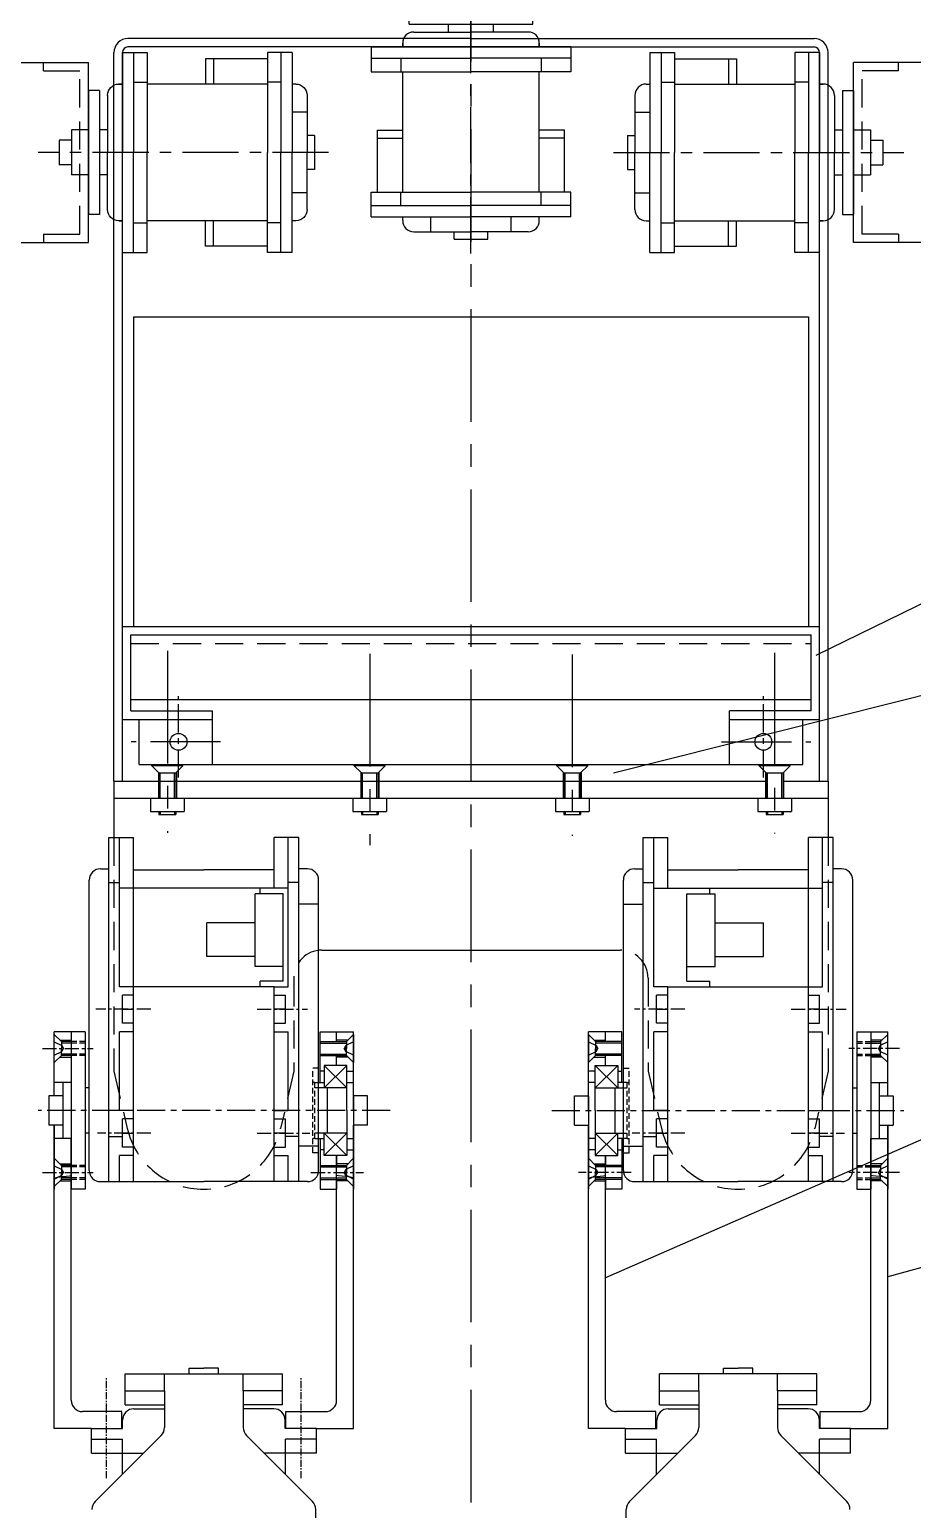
# Model space of a CAD drawing. Extents: x 2854 to 5858, y -1165 to 723.
# Drawn here: x 3373.9 to 3530.9, y -628.8 to -365.8 of the extents above; entities that cross this region are included whole.
import ezdxf

# ---------------------------------------------------------------- set-up
doc = ezdxf.new("R2010")
doc.units = 0
doc.header["$MEASUREMENT"] = 0
doc.linetypes.add('PF_CENTER', pattern=[2, 1.25, -0.25, 0.25, -0.25])
doc.linetypes.add('PF_DASHED', pattern=[0.75, 0.5, -0.25])
doc.layers.get('0').update_dxf_attribs({"linetype": 'CONTINUOUS'})
for name, color, linetype in [('1', 1, 'CONTINUOUS'), ('SMPEN_CENTER', 4, 'PF_CENTER'), ('SMPEN_DASHED', 2, 'PF_DASHED'), ('SMPEN_DIM', 3, 'CONTINUOUS'), ('SMPEN_HATCH', 6, 'CONTINUOUS'), ('SMPEN_THICK', 7, 'CONTINUOUS')]:
    doc.layers.add(name, color=color, linetype=linetype)

# ---------------------------------------------------------------- blocks, each defined once
blk = doc.blocks.new('A$C451608CD')
at = {"ltscale": 10}
blk.add_line((0, 2.5), (0, -2.5), dxfattribs=at)
for p, q in [((0, 2.5), (1.25, 1.25)), ((1.25, 1.25), (1.25, 0)), ((5.9, 1.25), (1.25, 1.25)), ((1.25, -1.25), (1.25, 0)), ((0, -2.5), (1.25, -1.25)), ((5.9, -1.25), (1.25, -1.25))]:
    blk.add_line(p, q)
at = {"color": 2, "linetype": 'PF_DASHED', "ltscale": 8}
for p, q in [((0, 1.19), (1.35, 0.52)), ((1.35, 0.52), (1.65, 0)), ((1.35, -0.52), (1.35, 0.52)), ((1.35, -0.52), (1.65, 0)), ((0, -1.19), (1.35, -0.52))]:
    blk.add_line(p, q, dxfattribs=at)
at = {"ltscale": 2}
for p, q in [((1, 1.5), (3, 1.5)), ((1, -1.5), (3, -1.5))]:
    blk.add_line(p, q, dxfattribs=at)
at = {"layer": 'SMPEN_DIM'}
for p, q in [((5.9, 0.99), (1.25, 0.99)), ((5.9, -0.99), (1.25, -0.99))]:
    blk.add_line(p, q, dxfattribs=at)
blk = doc.blocks.new('RX28C')
for p, q in [((-4, 3), (4, 3)), ((-2.2, 5.2), (2.2, 5.2)), ((-2.2, 3), (-2.2, 5.2)), ((2.2, 3), (2.2, 5.2)), ((-11, 0), (11, 0)), ((-11, -2), (-11, 0)), ((11, -2), (11, 0)), ((-11, -2), (11, -2)), ((-10.15, -3.4), (0, -3.4)), ((10.15, -3.4), (0, -3.4)), ((-17.75, -6.05), (-17.75, -10.45)), ((-17.75, -6.05), (0, -6.05)), ((-12.15, -5.4), (-12.15, -6.05)), ((-12.15, -6.05), (-12.15, -5.4)), ((17.75, -6.05), (0, -6.05)), ((12.15, -6.05), (12.15, -5.4)), ((12.15, -5.4), (12.15, -6.05)), ((17.75, -6.05), (17.75, -10.45)), ((-17.75, -8.05), (0, -8.05)), ((-17.75, -10.45), (0, -10.45)), ((-12.5, -8.05), (-12.5, -10.45)), ((-12.15, -31.85), (-12.15, -10.45)), ((17.75, -8.05), (0, -8.05)), ((17.75, -10.45), (0, -10.45)), ((12.15, -31.85), (12.15, -10.45)), ((12.5, -8.05), (12.5, -10.45)), ((-16.65, -20.85), (-12.15, -20.85)), ((-16.65, -31.85), (-16.65, -20.85)), ((16.65, -20.85), (12.15, -20.85)), ((16.65, -31.85), (16.65, -20.85)), ((-16.65, -22.25), (-12.15, -22.25)), ((16.65, -22.25), (12.15, -22.25)), ((-17.75, -36.25), (-17.75, -31.85)), ((-17.75, -31.85), (0, -31.85)), ((-12.5, -34.25), (-12.5, -31.85)), ((17.75, -31.85), (0, -31.85)), ((12.5, -34.25), (12.5, -31.85)), ((17.75, -36.25), (17.75, -31.85)), ((-17.75, -34.25), (0, -34.25)), ((-17.75, -36.25), (0, -36.25)), ((-12.15, -36.9), (-12.15, -36.25)), ((17.75, -34.25), (0, -34.25)), ((17.75, -36.25), (0, -36.25)), ((12.15, -36.9), (12.15, -36.25)), ((-10.15, -38.9), (0, -38.9)), ((10.15, -38.9), (0, -38.9)), ((-3, -40.2), (3, -40.2))]:
    blk.add_line(p, q)
at = {"ltscale": 4}
for p, q in [((-4, 0), (-4, 3)), ((4, 0), (4, 3)), ((-4, -3.4), (-4, -2)), ((4, -3.4), (4, -2)), ((-7.15, -38.9), (-7.15, -36.25)), ((7.15, -38.9), (7.15, -36.25)), ((-3, -40.2), (-3, -38.9)), ((3, -40.2), (3, -38.9))]:
    blk.add_line(p, q, dxfattribs=at)
for centre, start, end in [((-10.15, -5.4), 90, 180), ((10.15, -5.4), 0, 90), ((-10.15, -36.9), 180, 270), ((10.15, -36.9), 270, 0)]:
    blk.add_arc(centre, 2, start, end)
at = {"layer": 'SMPEN_CENTER', "ltscale": 8}
blk.add_line((0, -42.73), (0, 8.93), dxfattribs=at)

msp = doc.modelspace()

# ---------------------------------------------------------------- linework, layer by layer
at = {"ltscale": 10}
for p, q in [((3452.4, -367.39), (3391.4, -367.39)), ((3452.4, -367.39), (3513.4, -367.39)), ((3388.9, -499.37), (3388.9, -369.89)), ((3390.4, -499.37), (3390.4, -369.89)), ((3452.4, -368.89), (3391.4, -368.89)), ((3452.4, -368.89), (3513.4, -368.89)), ((3514.4, -499.37), (3514.4, -369.89)), ((3515.9, -499.37), (3515.9, -369.89)), ((3341.1, -371.64), (3384.35, -371.64)), ((3376.35, -373.14), (3376.35, -371.64)), ((3376.35, -373.14), (3382.85, -373.14)), ((3384.35, -403.64), (3384.35, -371.64)), ((3520.45, -403.64), (3520.45, -371.64)), ((3563.7, -371.64), (3520.45, -371.64)), ((3528.45, -373.14), (3521.95, -373.14)), ((3528.45, -373.14), (3528.45, -371.64)), ((3376.35, -402.14), (3382.85, -402.14)), ((3376.35, -402.14), (3376.35, -403.64)), ((3528.45, -402.14), (3521.95, -402.14)), ((3528.45, -402.14), (3528.45, -403.64)), ((3341.1, -403.64), (3384.35, -403.64)), ((3563.7, -403.64), (3520.45, -403.64)), ((3392.4, -416.87), (3512.4, -416.87)), ((3392.4, -416.87), (3392.4, -471.87)), ((3512.4, -416.87), (3512.4, -471.87)), ((3390.4, -471.87), (3514.4, -471.87)), ((3391.9, -473.37), (3512.9, -473.37)), ((3391.9, -486.87), (3391.9, -473.37)), ((3512.9, -486.87), (3512.9, -473.37)), ((3391.9, -484.87), (3512.9, -484.87)), ((3390.4, -488.37), (3393.4, -488.37)), ((3391.9, -486.87), (3406.4, -486.87)), ((3393.4, -496.37), (3393.4, -488.37)), ((3393.4, -488.37), (3406.4, -488.37)), ((3512.9, -486.87), (3498.4, -486.87)), ((3498.4, -488.37), (3514.4, -488.37)), ((3511.4, -496.37), (3511.4, -488.37)), ((3393.4, -496.37), (3511.4, -496.37)), ((3395.65, -496.37), (3401.15, -496.37)), ((3431.65, -496.37), (3437.15, -496.37)), ((3467.65, -496.37), (3473.15, -496.37)), ((3503.65, -496.37), (3509.15, -496.37)), ((3388.9, -499.37), (3504.9, -499.37)), ((3388.9, -499.37), (3388.9, -509.37)), ((3396.8, -497.78), (3396.8, -502.37)), ((3396.9, -497.87), (3399.9, -497.87)), ((3397.13, -502.37), (3397.13, -497.87)), ((3399.68, -502.37), (3399.68, -497.87)), ((3400, -497.78), (3400, -502.37)), ((3432.8, -497.78), (3432.8, -502.37)), ((3432.9, -497.87), (3435.9, -497.87)), ((3433.13, -502.37), (3433.13, -497.87)), ((3435.68, -502.37), (3435.68, -497.87)), ((3436, -497.78), (3436, -502.37)), ((3468.8, -497.78), (3468.8, -502.37)), ((3468.9, -497.87), (3471.9, -497.87)), ((3469.13, -502.37), (3469.13, -497.87)), ((3471.68, -502.37), (3471.68, -497.87)), ((3472, -497.78), (3472, -502.37)), ((3504.8, -497.78), (3504.8, -502.37)), ((3504.9, -497.87), (3507.9, -497.87)), ((3505.13, -502.37), (3505.13, -497.87)), ((3507.68, -502.37), (3507.68, -497.87)), ((3507.9, -499.37), (3515.9, -499.37)), ((3508, -497.78), (3508, -502.37)), ((3515.9, -499.37), (3515.9, -509.37)), ((3396.9, -500.87), (3396.9, -502.37)), ((3399.9, -500.87), (3399.9, -502.37)), ((3432.9, -500.87), (3432.9, -502.37)), ((3435.9, -500.87), (3435.9, -502.37)), ((3468.9, -500.87), (3468.9, -502.37)), ((3471.9, -500.87), (3471.9, -502.37)), ((3504.9, -500.87), (3504.9, -502.37)), ((3507.9, -500.87), (3507.9, -502.37)), ((3388.9, -502.37), (3515.9, -502.37)), ((3395.4, -504.77), (3401.4, -504.77)), ((3431.4, -504.77), (3437.4, -504.77)), ((3467.4, -504.77), (3473.4, -504.77)), ((3503.4, -504.77), (3509.4, -504.77)), ((3396.9, -505.27), (3399.9, -505.27)), ((3432.9, -505.27), (3435.9, -505.27)), ((3468.9, -505.27), (3471.9, -505.27)), ((3504.9, -505.27), (3507.9, -505.27)), ((3425.9, -529.37), (3478.9, -529.37)), ((3378.3, -614.37), (3378.3, -560.47)), ((3431.5, -614.37), (3431.5, -560.47)), ((3473.3, -614.37), (3473.3, -560.47)), ((3486.36, -561.44), (3486.36, -561.44)), ((3526.5, -614.37), (3526.5, -560.47)), ((3381.3, -609.37), (3381.3, -562.87)), ((3523.5, -609.37), (3523.5, -562.87)), ((3428.5, -609.37), (3428.5, -565.87)), ((3476.3, -609.37), (3476.3, -565.87)), ((3390.9, -604.67), (3418.9, -604.67)), ((3390.9, -607.67), (3390.9, -604.67)), ((3397.9, -607.67), (3397.9, -604.67)), ((3411.9, -607.67), (3411.9, -604.67)), ((3418.9, -607.67), (3418.9, -604.67)), ((3485.9, -607.67), (3485.9, -604.67)), ((3513.9, -604.67), (3485.9, -604.67)), ((3492.9, -607.67), (3492.9, -604.67)), ((3506.9, -607.67), (3506.9, -604.67)), ((3513.9, -607.67), (3513.9, -604.67)), ((3397.9, -607.67), (3397.9, -614.19)), ((3411.9, -607.67), (3411.9, -614.19)), ((3492.9, -607.67), (3492.9, -614.19)), ((3506.9, -607.67), (3506.9, -614.19)), ((3390.3, -611.37), (3383.3, -611.37)), ((3390.3, -614.37), (3390.3, -611.37)), ((3419.5, -611.37), (3426.5, -611.37)), ((3419.5, -614.37), (3419.5, -611.37)), ((3485.3, -611.37), (3478.3, -611.37)), ((3485.3, -614.37), (3485.3, -611.37)), ((3514.5, -611.37), (3521.5, -611.37)), ((3514.5, -614.37), (3514.5, -611.37)), ((3384.9, -614.37), (3378.3, -614.37)), ((3424.9, -614.37), (3431.5, -614.37)), ((3479.9, -614.37), (3473.3, -614.37)), ((3519.9, -614.37), (3526.5, -614.37)), ((3385.59, -627.34), (3397.31, -615.61)), ((3424.21, -627.34), (3412.49, -615.61)), ((3480.59, -627.34), (3492.31, -615.61)), ((3519.21, -627.34), (3507.49, -615.61)), ((3424.8, -654.87), (3424.8, -628.75)), ((3480, -654.87), (3480, -628.75))]:
    msp.add_line(p, q, dxfattribs=at)
at = {"ltscale": 4}
for p, q in [((3406.4, -496.37), (3406.4, -486.87)), ((3498.4, -496.37), (3498.4, -486.87)), ((3392.4, -537.37), (3390.4, -537.37)), ((3417.4, -537.37), (3419.4, -537.37)), ((3487.4, -537.37), (3485.4, -537.37)), ((3512.4, -537.37), (3514.4, -537.37)), ((3426.3, -550.87), (3425.6, -550.87)), ((3430.3, -549.87), (3426.3, -549.87)), ((3474.5, -549.87), (3478.5, -549.87)), ((3478.5, -550.87), (3479.2, -550.87)), ((3381.3, -552.87), (3378.3, -552.87)), ((3426.8, -553.87), (3425.3, -553.87)), ((3430.3, -553.87), (3425.5, -553.87)), ((3474.5, -553.87), (3479.3, -553.87)), ((3478, -553.87), (3479.5, -553.87)), ((3523.5, -552.87), (3526.5, -552.87)), ((3392.4, -559.37), (3390.4, -559.37)), ((3417.4, -559.37), (3419.4, -559.37)), ((3487.4, -559.37), (3485.4, -559.37)), ((3512.4, -559.37), (3514.4, -559.37)), ((3430.3, -561.87), (3425.3, -561.87)), ((3474.5, -561.87), (3479.5, -561.87)), ((3381.3, -562.87), (3378.3, -562.87)), ((3426.3, -564.87), (3425.6, -564.87)), ((3478.5, -564.87), (3479.2, -564.87)), ((3523.5, -562.87), (3526.5, -562.87)), ((3430.3, -565.87), (3426.3, -565.87)), ((3474.5, -565.87), (3478.5, -565.87)), ((3390.4, -622.52), (3390.4, -616.27)), ((3419.4, -622.52), (3419.4, -616.27)), ((3485.4, -622.52), (3485.4, -616.27)), ((3514.4, -622.52), (3514.4, -616.27))]:
    msp.add_line(p, q, dxfattribs=at)
for p, q in [((3395.65, -496.64), (3395.65, -496.37)), ((3401.15, -496.64), (3395.65, -496.64)), ((3396.9, -497.87), (3395.65, -496.64)), ((3399.9, -497.87), (3401.15, -496.64)), ((3401.15, -496.64), (3401.15, -496.37)), ((3431.65, -496.64), (3431.65, -496.37)), ((3437.15, -496.64), (3431.65, -496.64)), ((3432.9, -497.87), (3431.65, -496.64)), ((3435.9, -497.87), (3437.15, -496.64)), ((3437.15, -496.64), (3437.15, -496.37)), ((3467.65, -496.64), (3467.65, -496.37)), ((3473.15, -496.64), (3467.65, -496.64)), ((3468.9, -497.87), (3467.65, -496.64)), ((3471.9, -497.87), (3473.15, -496.64)), ((3473.15, -496.64), (3473.15, -496.37)), ((3503.65, -496.64), (3503.65, -496.37)), ((3504.9, -497.87), (3503.65, -496.64)), ((3509.15, -496.64), (3503.65, -496.64)), ((3507.9, -497.87), (3509.15, -496.64)), ((3509.15, -496.64), (3509.15, -496.37)), ((3378.3, -555.27), (3378.3, -543.87)), ((3425.6, -549.87), (3425.6, -543.87)), ((3425.6, -549.87), (3425.6, -543.87)), ((3425.6, -543.87), (3428.5, -543.87)), ((3425.6, -543.87), (3428.5, -543.87)), ((3479.2, -543.87), (3476.3, -543.87)), ((3479.2, -543.87), (3476.3, -543.87)), ((3479.2, -549.87), (3479.2, -543.87)), ((3479.2, -549.87), (3479.2, -543.87)), ((3526.5, -555.27), (3526.5, -543.87)), ((3378.3, -544.37), (3379.55, -545.62)), ((3379.55, -545.62), (3379.55, -546.87)), ((3381.3, -545.62), (3379.55, -545.62)), ((3379.55, -548.12), (3379.55, -546.87)), ((3379.55, -548.12), (3379.55, -546.87)), ((3523.5, -545.62), (3525.25, -545.62)), ((3526.5, -544.37), (3525.25, -545.62)), ((3525.25, -545.62), (3525.25, -546.87)), ((3525.25, -548.12), (3525.25, -546.87)), ((3525.25, -548.12), (3525.25, -546.87)), ((3378.3, -549.37), (3379.55, -548.12)), ((3378.3, -549.37), (3379.55, -548.12)), ((3381.3, -548.12), (3379.55, -548.12)), ((3523.5, -548.12), (3525.25, -548.12)), ((3526.5, -549.37), (3525.25, -548.12)), ((3526.5, -549.37), (3525.25, -548.12)), ((3426.3, -549.87), (3426.3, -553.87)), ((3430.3, -553.87), (3426.3, -549.87)), ((3426.3, -553.87), (3430.3, -549.87)), ((3430.3, -550.87), (3431.5, -550.87)), ((3474.5, -550.87), (3473.3, -550.87)), ((3478.5, -553.87), (3474.5, -549.87)), ((3474.5, -553.87), (3478.5, -549.87)), ((3478.5, -549.87), (3478.5, -553.87)), ((3424.6, -552.87), (3426.3, -552.87)), ((3430.3, -552.87), (3431.5, -552.87)), ((3474.5, -552.87), (3473.3, -552.87)), ((3480.2, -552.87), (3478.5, -552.87)), ((3434, -560.47), (3434, -555.27)), ((3470.8, -560.47), (3470.8, -555.27)), ((3378.3, -560.47), (3378.3, -571.87)), ((3426.3, -565.87), (3426.3, -561.87)), ((3426.3, -561.87), (3430.3, -565.87)), ((3430.3, -561.87), (3426.3, -565.87)), ((3431.5, -560.47), (3431.5, -571.87)), ((3473.3, -560.47), (3473.3, -571.87)), ((3474.5, -561.87), (3478.5, -565.87)), ((3478.5, -561.87), (3474.5, -565.87)), ((3478.5, -565.87), (3478.5, -561.87)), ((3526.5, -560.47), (3526.5, -571.87)), ((3424.6, -562.87), (3426.3, -562.87)), ((3430.3, -562.87), (3431.5, -562.87)), ((3430.3, -564.87), (3431.5, -564.87)), ((3474.5, -562.87), (3473.3, -562.87)), ((3474.5, -564.87), (3473.3, -564.87)), ((3480.2, -562.87), (3478.5, -562.87)), ((3378.3, -566.37), (3379.55, -567.62)), ((3378.3, -566.37), (3379.55, -567.62)), ((3379.55, -567.62), (3379.55, -568.87)), ((3381.3, -567.62), (3379.55, -567.62)), ((3379.55, -567.62), (3379.55, -568.87)), ((3425.6, -565.87), (3425.6, -571.87)), ((3479.2, -565.87), (3479.2, -571.87)), ((3523.5, -567.62), (3525.25, -567.62)), ((3526.5, -566.37), (3525.25, -567.62)), ((3526.5, -566.37), (3525.25, -567.62)), ((3525.25, -567.62), (3525.25, -568.87)), ((3525.25, -567.62), (3525.25, -568.87)), ((3378.3, -571.37), (3379.55, -570.12)), ((3379.55, -570.12), (3379.55, -568.87)), ((3381.3, -570.12), (3379.55, -570.12)), ((3523.5, -570.12), (3525.25, -570.12)), ((3525.25, -570.12), (3525.25, -568.87)), ((3526.5, -571.37), (3525.25, -570.12)), ((3425.6, -571.87), (3428.5, -571.87)), ((3479.2, -571.87), (3476.3, -571.87)), ((3392.45, -610.87), (3397.9, -610.87)), ((3417.35, -610.87), (3411.9, -610.87)), ((3487.45, -610.87), (3492.9, -610.87)), ((3512.35, -610.87), (3506.9, -610.87)), ((3384.9, -618.77), (3384.9, -614.37)), ((3384.9, -614.37), (3390.45, -614.37)), ((3390.45, -614.37), (3390.45, -612.87)), ((3419.35, -614.37), (3419.35, -612.87)), ((3424.9, -614.37), (3419.35, -614.37)), ((3424.9, -618.77), (3424.9, -614.37)), ((3479.9, -618.77), (3479.9, -614.37)), ((3479.9, -614.37), (3485.45, -614.37)), ((3485.45, -614.37), (3485.45, -612.87)), ((3514.35, -614.37), (3514.35, -612.87)), ((3519.9, -614.37), (3514.35, -614.37)), ((3519.9, -618.77), (3519.9, -614.37)), ((3384.9, -616.27), (3390.4, -616.27)), ((3424.9, -616.27), (3419.4, -616.27)), ((3479.9, -616.27), (3485.4, -616.27)), ((3519.9, -616.27), (3514.4, -616.27)), ((3384.9, -618.77), (3394.16, -618.77)), ((3424.9, -618.77), (3415.64, -618.77)), ((3479.9, -618.77), (3489.16, -618.77)), ((3519.9, -618.77), (3510.64, -618.77))]:
    msp.add_line(p, q)
at = {"ltscale": 2}
for p, q in [((3396.9, -497.87), (3396.9, -500.87)), ((3399.9, -497.87), (3399.9, -500.87)), ((3432.9, -497.87), (3432.9, -500.87)), ((3435.9, -497.87), (3435.9, -500.87)), ((3468.9, -497.87), (3468.9, -500.87)), ((3471.9, -497.87), (3471.9, -500.87)), ((3504.9, -497.87), (3504.9, -500.87)), ((3507.9, -497.87), (3507.9, -500.87)), ((3392.4, -543.87), (3389.9, -543.87)), ((3392.4, -542.37), (3390.4, -542.37)), ((3417.4, -542.37), (3419.4, -542.37)), ((3417.4, -543.87), (3419.9, -543.87)), ((3487.4, -543.87), (3484.9, -543.87)), ((3487.4, -542.37), (3485.4, -542.37)), ((3512.4, -542.37), (3514.4, -542.37)), ((3512.4, -543.87), (3514.9, -543.87)), ((3379.3, -545.37), (3381.3, -545.37)), ((3525.5, -545.37), (3523.5, -545.37)), ((3379.3, -548.37), (3381.3, -548.37)), ((3525.5, -548.37), (3523.5, -548.37)), ((3425.6, -552.87), (3425.6, -549.87)), ((3430.3, -557.87), (3430.3, -549.87)), ((3474.5, -557.87), (3474.5, -549.87)), ((3479.2, -552.87), (3479.2, -549.87)), ((3431.5, -557.87), (3431.5, -552.87)), ((3473.3, -557.87), (3473.3, -552.87)), ((3430.3, -557.87), (3430.3, -565.87)), ((3431.5, -557.87), (3431.5, -562.87)), ((3473.3, -557.87), (3473.3, -562.87)), ((3474.5, -557.87), (3474.5, -565.87)), ((3392.4, -564.37), (3390.4, -564.37)), ((3417.4, -564.37), (3419.4, -564.37)), ((3425.6, -562.87), (3425.6, -565.87)), ((3479.2, -562.87), (3479.2, -565.87)), ((3487.4, -564.37), (3485.4, -564.37)), ((3512.4, -564.37), (3514.4, -564.37)), ((3379.3, -567.37), (3381.3, -567.37)), ((3392.4, -565.87), (3389.9, -565.87)), ((3417.4, -565.87), (3419.9, -565.87)), ((3487.4, -565.87), (3484.9, -565.87)), ((3512.4, -565.87), (3514.9, -565.87)), ((3525.5, -567.37), (3523.5, -567.37)), ((3379.3, -570.37), (3381.3, -570.37)), ((3525.5, -570.37), (3523.5, -570.37))]:
    msp.add_line(p, q, dxfattribs=at)
at = {"ltscale": 16}
for p, q in [((3395.4, -502.37), (3395.4, -504.77)), ((3401.4, -502.37), (3401.4, -504.77)), ((3431.4, -502.37), (3431.4, -504.77)), ((3437.4, -502.37), (3437.4, -504.77)), ((3467.4, -502.37), (3467.4, -504.77)), ((3473.4, -502.37), (3473.4, -504.77)), ((3503.4, -502.37), (3503.4, -504.77)), ((3509.4, -502.37), (3509.4, -504.77))]:
    msp.add_line(p, q, dxfattribs=at)
at = {"color": 7, "linetype": 'Continuous', "ltscale": 8}
for p, q in [((3396.9, -504.77), (3396.9, -505.27)), ((3399.9, -504.77), (3399.9, -505.27)), ((3432.9, -504.77), (3432.9, -505.27)), ((3435.9, -504.77), (3435.9, -505.27)), ((3468.9, -504.77), (3468.9, -505.27)), ((3471.9, -504.77), (3471.9, -505.27)), ((3504.9, -504.77), (3504.9, -505.27)), ((3507.9, -504.77), (3507.9, -505.27)), ((3431.5, -549.62), (3431.5, -544.12)), ((3473.3, -549.62), (3473.3, -544.12))]:
    msp.add_line(p, q, dxfattribs=at)
at = {"ltscale": 8}
for p, q in [((3397.13, -504.77), (3397.13, -505.27)), ((3399.68, -504.77), (3399.68, -505.27)), ((3433.13, -504.77), (3433.13, -505.27)), ((3435.68, -504.77), (3435.68, -505.27)), ((3469.13, -504.77), (3469.13, -505.27)), ((3471.68, -504.77), (3471.68, -505.27)), ((3505.13, -504.77), (3505.13, -505.27)), ((3507.68, -504.77), (3507.68, -505.27))]:
    msp.add_line(p, q, dxfattribs=at)
at = {"color": 2, "linetype": 'PF_DASHED', "ltscale": 8}
for p, q in [((3378.3, -545.68), (3379.65, -546.35)), ((3379.65, -546.35), (3379.95, -546.87)), ((3379.65, -547.39), (3379.65, -546.35)), ((3379.65, -547.39), (3379.95, -546.87)), ((3525.15, -546.35), (3524.85, -546.87)), ((3525.15, -547.39), (3524.85, -546.87)), ((3526.5, -545.68), (3525.15, -546.35)), ((3525.15, -547.39), (3525.15, -546.35)), ((3378.3, -548.06), (3379.65, -547.39)), ((3526.5, -548.06), (3525.15, -547.39)), ((3378.3, -567.68), (3379.65, -568.35)), ((3526.5, -567.68), (3525.15, -568.35)), ((3378.3, -570.06), (3379.65, -569.39)), ((3379.65, -568.35), (3379.65, -569.39)), ((3379.65, -568.35), (3379.95, -568.87)), ((3379.65, -569.39), (3379.95, -568.87)), ((3525.15, -568.35), (3524.85, -568.87)), ((3525.15, -569.39), (3524.85, -568.87)), ((3525.15, -568.35), (3525.15, -569.39)), ((3526.5, -570.06), (3525.15, -569.39))]:
    msp.add_line(p, q, dxfattribs=at)
at = {"ltscale": 10}
for centre in [(3400.4, -492.37), (3504.4, -492.37)]:
    msp.add_circle(centre, 1.5, dxfattribs=at)
for centre, radius, start, end in [((3391.4, -369.89), 2.5, 90, 180), ((3513.4, -369.89), 2.5, 0, 90), ((3391.4, -369.89), 1, 90, 180), ((3513.4, -369.89), 1, 0, 90), ((3383.3, -609.37), 2, 180, 270), ((3426.5, -609.37), 2, 270, 0), ((3478.3, -609.37), 2, 180, 270), ((3521.5, -609.37), 2, 270, 0), ((3395.9, -614.19), 2, 315, 0), ((3413.9, -614.19), 2, 180, 225), ((3490.9, -614.19), 2, 315, 360), ((3508.9, -614.19), 2, 180, 225), ((3387, -628.75), 2, 135, 180), ((3422.8, -628.75), 2, 0, 45), ((3482, -628.75), 2, 135, 180), ((3517.8, -628.75), 2, 360, 45)]:
    msp.add_arc(centre, radius, start, end, dxfattribs=at)
for centre, start, end in [((3392.45, -612.87), 90, 180), ((3417.35, -612.87), 0, 90), ((3487.45, -612.87), 90, 180), ((3512.35, -612.87), 0, 90)]:
    msp.add_arc(centre, 2, start, end)
at = {"layer": '1'}
for points in [[(3378.3, -569.88), (3378.84, -569.73), (3379.69, -569.58), (3380.39, -569.52), (3380.99, -569.46), (3381.3, -569.4)], [(3431.5, -569.88), (3430.96, -569.73), (3430.11, -569.58), (3429.41, -569.52), (3428.81, -569.46), (3428.5, -569.4)], [(3473.3, -569.88), (3473.84, -569.73), (3474.69, -569.58), (3475.39, -569.52), (3475.99, -569.46), (3476.3, -569.4)], [(3526.5, -569.88), (3525.96, -569.73), (3525.11, -569.58), (3524.41, -569.52), (3523.81, -569.46), (3523.5, -569.4)]]:
    msp.add_lwpolyline(points, dxfattribs=at)
at = {"layer": 'SMPEN_CENTER', "ltscale": 16}
for p, q in [((3452.4, -223.5), (3452.4, -895.81)), ((3398.4, -476.21), (3398.4, -508.55)), ((3434.4, -476.75), (3434.4, -510.7)), ((3470.4, -476.87), (3470.4, -509.07)), ((3506.4, -476.56), (3506.4, -508.68))]:
    msp.add_line(p, q, dxfattribs=at)
at = {"layer": 'SMPEN_CENTER', "ltscale": 4}
for p, q in [((3400.4, -498.7), (3400.4, -484.25)), ((3504.4, -498.7), (3504.4, -484.25)), ((3438.04, -557.87), (3375.4, -557.87)), ((3438.04, -557.87), (3375.4, -557.87)), ((3466.76, -557.87), (3529.4, -557.87)), ((3466.76, -557.87), (3529.4, -557.87))]:
    msp.add_line(p, q, dxfattribs=at)
at = {"layer": 'SMPEN_CENTER', "ltscale": 10}
for p, q in [((3407.88, -492.37), (3391.99, -492.37)), ((3496.92, -492.37), (3512.81, -492.37))]:
    msp.add_line(p, q, dxfattribs=at)
at = {"layer": 'SMPEN_CENTER', "ltscale": 2}
for p, q in [((3395.45, -539.87), (3385.67, -539.87)), ((3414.35, -539.87), (3423.31, -539.87)), ((3490.45, -539.87), (3481.49, -539.87)), ((3509.35, -539.87), (3519.13, -539.87)), ((3376.18, -546.87), (3385.18, -546.87)), ((3528.62, -546.87), (3519.62, -546.87)), ((3395.45, -561.87), (3385.96, -561.87)), ((3414.35, -561.87), (3423.74, -561.87)), ((3490.45, -561.87), (3481.06, -561.87)), ((3509.35, -561.87), (3518.84, -561.87)), ((3376.18, -568.87), (3385.18, -568.87)), ((3423.94, -568.87), (3433.31, -568.87)), ((3423.94, -568.87), (3433.31, -568.87)), ((3480.86, -568.87), (3471.49, -568.87)), ((3480.86, -568.87), (3471.49, -568.87)), ((3528.62, -568.87), (3519.62, -568.87))]:
    msp.add_line(p, q, dxfattribs=at)
at = {"layer": 'SMPEN_CENTER'}
for p, q in [((3387.6, -623.18), (3387.6, -605.44)), ((3422.2, -623.18), (3422.2, -605.44))]:
    msp.add_line(p, q, dxfattribs=at)
at = {"layer": 'SMPEN_DASHED', "ltscale": 10}
for p, q in [((3382.85, -402.14), (3382.85, -373.14)), ((3521.95, -402.14), (3521.95, -373.14)), ((3391.9, -474.87), (3512.9, -474.87)), ((3388.9, -509.37), (3388.9, -550.87)), ((3515.9, -509.37), (3515.9, -550.87)), ((3420.9, -534.37), (3420.9, -550.87)), ((3483.9, -534.37), (3483.9, -550.87)), ((3388.9, -550.87), (3391.26, -561.04)), ((3420.9, -550.87), (3418.54, -561.04)), ((3483.9, -550.87), (3486.26, -561.04)), ((3515.9, -550.87), (3513.54, -561.04))]:
    msp.add_line(p, q, dxfattribs=at)
at = {"layer": 'SMPEN_DASHED', "ltscale": 2}
for p, q in [((3383.8, -545.62), (3381.3, -545.62)), ((3383.8, -545.89), (3381.3, -545.89)), ((3521, -545.62), (3523.5, -545.62)), ((3521, -545.89), (3523.5, -545.89)), ((3383.8, -547.86), (3381.3, -547.86)), ((3383.8, -548.12), (3381.3, -548.12)), ((3521, -547.86), (3523.5, -547.86)), ((3521, -548.12), (3523.5, -548.12)), ((3425.3, -550.37), (3424.3, -550.37)), ((3424.3, -565.37), (3424.3, -550.37)), ((3479.5, -550.37), (3480.5, -550.37)), ((3480.5, -565.37), (3480.5, -550.37)), ((3424.6, -552.87), (3424.3, -552.87)), ((3424.6, -562.87), (3424.6, -552.87)), ((3425.3, -553.87), (3424.6, -553.87)), ((3479.5, -553.87), (3480.2, -553.87)), ((3480.2, -562.87), (3480.2, -552.87)), ((3480.2, -552.87), (3480.5, -552.87)), ((3425.3, -561.87), (3424.6, -561.87)), ((3479.5, -561.87), (3480.2, -561.87)), ((3424.6, -562.87), (3424.3, -562.87)), ((3480.2, -562.87), (3480.5, -562.87)), ((3383.8, -567.62), (3381.3, -567.62)), ((3383.8, -567.62), (3381.3, -567.62)), ((3383.8, -567.89), (3381.3, -567.89)), ((3383.8, -567.89), (3381.3, -567.89)), ((3425.3, -565.37), (3424.3, -565.37)), ((3479.5, -565.37), (3480.5, -565.37)), ((3521, -567.62), (3523.5, -567.62)), ((3521, -567.62), (3523.5, -567.62)), ((3521, -567.89), (3523.5, -567.89)), ((3521, -567.89), (3523.5, -567.89)), ((3383.8, -569.86), (3381.3, -569.86)), ((3383.8, -569.86), (3381.3, -569.86)), ((3383.8, -570.12), (3381.3, -570.12)), ((3383.8, -570.12), (3381.3, -570.12)), ((3521, -569.86), (3523.5, -569.86)), ((3521, -569.86), (3523.5, -569.86)), ((3521, -570.12), (3523.5, -570.12)), ((3521, -570.12), (3523.5, -570.12))]:
    msp.add_line(p, q, dxfattribs=at)
at = {"layer": 'SMPEN_DASHED', "ltscale": 10}
for centre, radius, start, end in [((3425.9, -534.37), 5, 90, 180), ((3478.9, -534.37), 5, 0, 90), ((3404.9, -557.87), 14, 193.0838, 346.9162), ((3499.9, -557.87), 14, 193.0838, 346.9162)]:
    msp.add_arc(centre, radius, start, end, dxfattribs=at)
at = {"layer": 'SMPEN_DIM'}
for p, q in [((3381.3, -545.89), (3379.55, -545.89)), ((3523.5, -545.89), (3525.25, -545.89)), ((3381.3, -547.86), (3379.55, -547.86)), ((3523.5, -547.86), (3525.25, -547.86)), ((3381.3, -567.89), (3379.55, -567.89)), ((3523.5, -567.89), (3525.25, -567.89)), ((3381.3, -569.86), (3379.55, -569.86)), ((3523.5, -569.86), (3525.25, -569.86))]:
    msp.add_line(p, q, dxfattribs=at)
at = {"layer": 'SMPEN_HATCH'}
for p, q in [((3599.48, -435.2), (3513.71, -477.02)), ((3600.67, -466.97), (3477.77, -497.94)), ((3614.85, -527.01), (3476.3, -587.62)), ((3609.89, -564.53), (3526.5, -587.42))]:
    msp.add_line(p, q, dxfattribs=at)
at = {"layer": 'SMPEN_THICK'}
for p, q in [((3388, -570.51), (3388, -509.37)), ((3388, -509.37), (3392.4, -509.37)), ((3389.9, -535.87), (3389.9, -509.37)), ((3392.4, -570.51), (3392.4, -509.37)), ((3421.8, -509.37), (3417.4, -509.37)), ((3417.4, -518.37), (3417.4, -509.37)), ((3419.9, -535.87), (3419.9, -509.37)), ((3421.8, -570.51), (3421.8, -509.37)), ((3483, -570.51), (3483, -509.37)), ((3483, -509.37), (3487.4, -509.37)), ((3484.9, -535.87), (3484.9, -509.37)), ((3487.4, -518.37), (3487.4, -509.37)), ((3516.8, -509.37), (3512.4, -509.37)), ((3512.4, -570.51), (3512.4, -509.37)), ((3514.9, -535.87), (3514.9, -509.37)), ((3516.8, -570.51), (3516.8, -509.37)), ((3386.5, -514.92), (3388, -514.92)), ((3392.4, -515.11), (3404.9, -515.11)), ((3417.4, -515.11), (3404.9, -515.11)), ((3423.3, -514.92), (3421.8, -514.92)), ((3481.5, -514.92), (3483, -514.92)), ((3487.4, -515.11), (3499.9, -515.11)), ((3512.4, -515.11), (3499.9, -515.11)), ((3518.3, -514.92), (3516.8, -514.92)), ((3384.5, -568.51), (3384.5, -516.92)), ((3388, -517.37), (3389.9, -517.37)), ((3421.8, -517.37), (3419.9, -517.37)), ((3425.3, -568.51), (3425.3, -516.92)), ((3479.5, -568.51), (3479.5, -516.92)), ((3483, -517.37), (3484.9, -517.37)), ((3516.8, -517.37), (3514.9, -517.37)), ((3520.3, -568.51), (3520.3, -516.92)), ((3419.9, -518.37), (3389.9, -518.37)), ((3419, -519.37), (3414, -519.37)), ((3414, -532.27), (3414, -519.37)), ((3414.9, -519.37), (3414.9, -518.37)), ((3419, -534.87), (3419, -519.37)), ((3484.9, -518.37), (3514.9, -518.37)), ((3490.8, -534.87), (3490.8, -519.37)), ((3490.8, -519.37), (3495.8, -519.37)), ((3494.9, -519.37), (3494.9, -518.37)), ((3495.8, -532.27), (3495.8, -519.37)), ((3425.3, -521.22), (3421.8, -521.22)), ((3479.5, -521.22), (3483, -521.22)), ((3405.4, -530.51), (3405.4, -524.51)), ((3414, -524.51), (3405.4, -524.51)), ((3495.8, -524.51), (3504.4, -524.51)), ((3504.4, -530.51), (3504.4, -524.51)), ((3414, -530.51), (3405.4, -530.51)), ((3495.8, -530.51), (3504.4, -530.51)), ((3419, -532.27), (3414, -532.27)), ((3490.8, -532.27), (3495.8, -532.27)), ((3392.4, -535.87), (3389.9, -535.87)), ((3417.4, -535.87), (3392.4, -535.87)), ((3392.4, -543.87), (3392.4, -535.87)), ((3419, -534.87), (3414.9, -534.87)), ((3414.9, -535.87), (3414.9, -534.87)), ((3417.4, -570.51), (3417.4, -535.87)), ((3417.4, -535.87), (3419.9, -535.87)), ((3487.4, -535.87), (3484.9, -535.87)), ((3487.4, -535.87), (3512.4, -535.87)), ((3487.4, -570.51), (3487.4, -535.87)), ((3490.8, -534.87), (3494.9, -534.87)), ((3494.9, -535.87), (3494.9, -534.87)), ((3512.4, -543.87), (3512.4, -535.87)), ((3512.4, -535.87), (3514.9, -535.87)), ((3390.4, -542.37), (3390.4, -537.37)), ((3419.4, -542.37), (3419.4, -537.37)), ((3485.4, -542.37), (3485.4, -537.37)), ((3514.4, -542.37), (3514.4, -537.37)), ((3390.4, -539.87), (3392.4, -539.87)), ((3419.4, -539.87), (3417.4, -539.87)), ((3485.4, -539.87), (3487.4, -539.87)), ((3514.4, -539.87), (3512.4, -539.87)), ((3383.8, -543.87), (3378.3, -543.87)), ((3381.3, -543.87), (3381.3, -571.87)), ((3383.8, -543.87), (3381.3, -543.87)), ((3383.8, -543.87), (3383.8, -571.87)), ((3389.9, -557.87), (3389.9, -543.87)), ((3419.9, -557.87), (3419.9, -543.87)), ((3426, -543.87), (3431.5, -543.87)), ((3428.5, -545.62), (3428.5, -543.87)), ((3428.5, -545.37), (3428.5, -543.87)), ((3431.5, -552.87), (3431.5, -543.87)), ((3478.8, -543.87), (3473.3, -543.87)), ((3473.3, -552.87), (3473.3, -543.87)), ((3476.3, -545.37), (3476.3, -543.87)), ((3476.3, -545.62), (3476.3, -543.87)), ((3484.9, -557.87), (3484.9, -543.87)), ((3514.9, -557.87), (3514.9, -543.87)), ((3521, -543.87), (3523.5, -543.87)), ((3521, -543.87), (3526.5, -543.87)), ((3521, -543.87), (3521, -571.87)), ((3523.5, -543.87), (3523.5, -571.87)), ((3428.5, -549.87), (3428.5, -548.12)), ((3428.5, -549.87), (3428.5, -548.37)), ((3476.3, -549.87), (3476.3, -548.12)), ((3476.3, -549.87), (3476.3, -548.37)), ((3379.8, -552.87), (3379.8, -562.87)), ((3384.5, -553.87), (3383.8, -553.87)), ((3426.8, -553.87), (3426.8, -561.87)), ((3478, -553.87), (3478, -561.87)), ((3520.3, -553.87), (3521, -553.87)), ((3525, -552.87), (3525, -562.87)), ((3377.3, -555.27), (3377.3, -560.47)), ((3379.8, -555.27), (3377.3, -555.27)), ((3434, -555.27), (3431.5, -555.27)), ((3431.5, -555.27), (3431.5, -560.47)), ((3470.8, -555.27), (3473.3, -555.27)), ((3473.3, -555.27), (3473.3, -560.47)), ((3525, -555.27), (3527.5, -555.27)), ((3527.5, -555.27), (3527.5, -560.47)), ((3392.4, -557.87), (3389.9, -557.87)), ((3390.4, -564.37), (3390.4, -559.37)), ((3392.4, -565.87), (3392.4, -557.87)), ((3417.4, -565.87), (3417.4, -557.87)), ((3417.4, -557.87), (3419.9, -557.87)), ((3419.4, -564.37), (3419.4, -559.37)), ((3487.4, -557.87), (3484.9, -557.87)), ((3485.4, -564.37), (3485.4, -559.37)), ((3487.4, -565.87), (3487.4, -557.87)), ((3512.4, -565.87), (3512.4, -557.87)), ((3512.4, -557.87), (3514.9, -557.87)), ((3514.4, -564.37), (3514.4, -559.37)), ((3379.8, -560.47), (3377.3, -560.47)), ((3384.5, -561.87), (3383.8, -561.87)), ((3388, -562.51), (3390.4, -562.51)), ((3390.4, -561.87), (3392.4, -561.87)), ((3419.4, -561.87), (3417.4, -561.87)), ((3421.8, -562.51), (3419.4, -562.51)), ((3434, -560.47), (3431.5, -560.47)), ((3470.8, -560.47), (3473.3, -560.47)), ((3483, -562.51), (3485.4, -562.51)), ((3485.4, -561.87), (3487.4, -561.87)), ((3514.4, -561.87), (3512.4, -561.87)), ((3516.8, -562.51), (3514.4, -562.51)), ((3520.3, -561.87), (3521, -561.87)), ((3525, -560.47), (3527.5, -560.47)), ((3425.3, -564.21), (3421.8, -564.21)), ((3479.5, -564.21), (3483, -564.21)), ((3389.9, -570.51), (3389.9, -565.87)), ((3419.9, -570.51), (3419.9, -565.87)), ((3428.5, -565.87), (3428.5, -567.62)), ((3476.3, -565.87), (3476.3, -567.62)), ((3484.9, -570.51), (3484.9, -565.87)), ((3514.9, -570.51), (3514.9, -565.87)), ((3386.5, -570.51), (3404.9, -570.51)), ((3423.3, -570.51), (3404.9, -570.51)), ((3428.5, -570.12), (3428.5, -571.87)), ((3476.3, -570.12), (3476.3, -571.87)), ((3481.5, -570.51), (3499.9, -570.51)), ((3518.3, -570.51), (3499.9, -570.51)), ((3383.8, -571.87), (3381.3, -571.87)), ((3521, -571.87), (3523.5, -571.87)), ((3402.3, -604.67), (3402.3, -603.67)), ((3402.3, -603.67), (3404.9, -603.67)), ((3407.5, -603.67), (3404.9, -603.67)), ((3407.5, -604.67), (3407.5, -603.67)), ((3497.3, -604.67), (3497.3, -603.67)), ((3497.3, -603.67), (3499.9, -603.67)), ((3502.5, -603.67), (3499.9, -603.67)), ((3502.5, -604.67), (3502.5, -603.67)), ((3390.9, -607.67), (3397.9, -607.67)), ((3390.9, -610.17), (3390.9, -607.67)), ((3418.9, -607.67), (3411.9, -607.67)), ((3418.9, -610.17), (3418.9, -607.67)), ((3485.9, -610.17), (3485.9, -607.67)), ((3485.9, -607.67), (3492.9, -607.67)), ((3513.9, -607.67), (3506.9, -607.67)), ((3513.9, -610.17), (3513.9, -607.67)), ((3390.9, -610.17), (3397.9, -610.17)), ((3418.9, -610.17), (3411.9, -610.17)), ((3485.9, -610.17), (3492.9, -610.17)), ((3513.9, -610.17), (3506.9, -610.17))]:
    msp.add_line(p, q, dxfattribs=at)
for centre, start, end in [((3386.5, -516.92), 90, 180), ((3423.3, -516.92), 0, 90), ((3481.5, -516.92), 90, 180), ((3518.3, -516.92), 0, 90), ((3386.5, -568.51), 180, 270), ((3423.3, -568.51), 270, 0), ((3481.5, -568.51), 180, 270), ((3518.3, -568.51), 270, 0)]:
    msp.add_arc(centre, 2, start, end, dxfattribs=at)

# ---------------------------------------------------------------- block references
msp.add_blockref('RX28C', (3452.4, -362.84))
at = {"xscale": -1, "rotation": 90}
msp.add_blockref('RX28C', (3384.35, -387.64), dxfattribs=at)
at = {"rotation": 270}
msp.add_blockref('RX28C', (3520.45, -387.64), dxfattribs=at)
at = {"ltscale": 10, "xscale": -1}
for p in [(3431.5, -546.87), (3431.5, -568.87)]:
    msp.add_blockref('A$C451608CD', p, dxfattribs=at)
at = {"ltscale": 10}
for p in [(3473.3, -546.87), (3473.3, -568.87)]:
    msp.add_blockref('A$C451608CD', p, dxfattribs=at)

doc.saveas('drawing.dxf')
